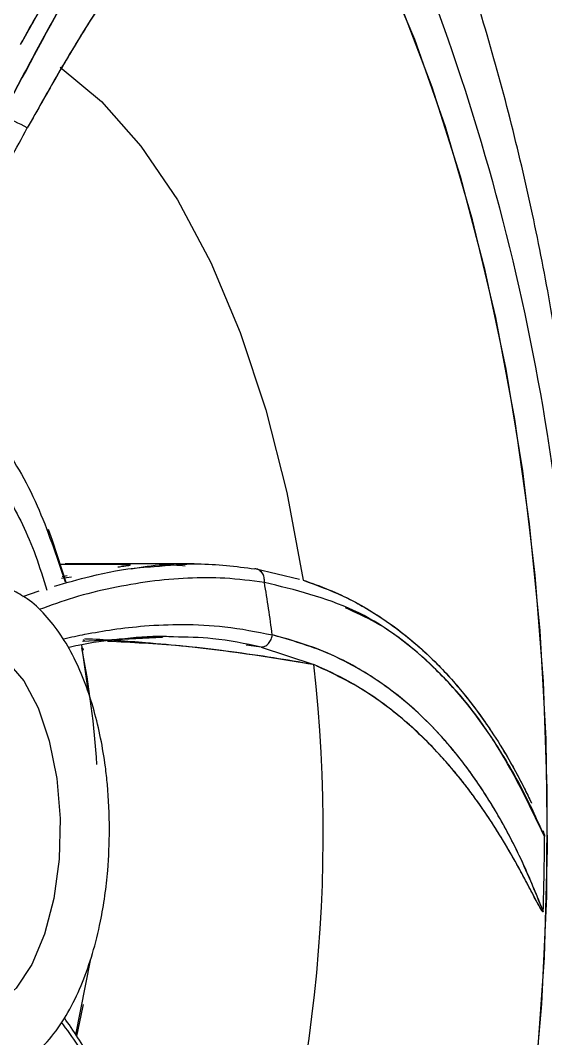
# Model space of a CAD drawing. Header units: inches. Extents: x 0 to 84, y -22 to 124.
# Drawn here: x 11.122 to 11.922, y 19.805 to 21.354 of the extents above; entities that cross this region are included whole.
import ezdxf

# ---------------------------------------------------------------- set-up
doc = ezdxf.new("R2010")
doc.units = ezdxf.units.IN
doc.header["$MEASUREMENT"] = 0
doc.layers.add('1', color=4, linetype='Continuous')
doc.layers.add('BDIM_CYAN', color=4, linetype='Continuous')

# ---------------------------------------------------------------- blocks, each defined once
blk = doc.blocks.new('2026 RELAY')
at = {"layer": '1', "color": 3, "linetype": 'Continuous', "lineweight": 25}
for points, knots in [([(11.035, 22.8128), (11.0411, 22.8128), (11.0533, 22.8127), (11.0716, 22.8122), (11.0899, 22.8113), (11.1083, 22.8102), (11.1267, 22.8086), (11.1452, 22.8068), (11.1636, 22.8046), (11.1822, 22.802), (11.2007, 22.7992), (11.2193, 22.796), (11.2379, 22.7924), (11.2565, 22.7886), (11.2752, 22.7844), (11.2939, 22.7798), (11.3125, 22.7749), (11.3313, 22.7697), (11.35, 22.7642), (11.3687, 22.7583), (11.3874, 22.7521), (11.4062, 22.7456), (11.4249, 22.7387), (11.4436, 22.7315), (11.4624, 22.724), (11.4811, 22.7161), (11.4998, 22.7079), (11.5185, 22.6994), (11.5372, 22.6906), (11.5559, 22.6814), (11.5746, 22.6719), (11.5933, 22.6621), (11.6119, 22.652), (11.6305, 22.6416), (11.6491, 22.6308), (11.6676, 22.6197), (11.6862, 22.6083), (11.7047, 22.5966), (11.7231, 22.5846), (11.7415, 22.5722), (11.7599, 22.5596), (11.7782, 22.5466), (11.7965, 22.5333), (11.8148, 22.5198), (11.833, 22.5059), (11.8511, 22.4917), (11.8692, 22.4772), (11.8872, 22.4624), (11.9051, 22.4473), (11.923, 22.4319), (11.9409, 22.4162), (11.9586, 22.4002), (11.9763, 22.3839), (11.9939, 22.3674), (12.0115, 22.3505), (12.0289, 22.3333), (12.0463, 22.3159), (12.0636, 22.2982), (12.0808, 22.2802), (12.1749, 22.1796), (12.3393, 21.9749), (12.5512, 21.6256), (12.7306, 21.2312), (12.8321, 20.9221), (12.883, 20.729), (12.8996, 20.662), (12.9152, 20.5946), (12.9299, 20.5266), (12.9436, 20.4582), (12.9564, 20.3893), (12.9682, 20.32), (12.9791, 20.2503), (12.9889, 20.1802), (12.9978, 20.1099), (13.0057, 20.0393), (13.0126, 19.9684), (13.0185, 19.8973), (13.0234, 19.8261), (13.0274, 19.7547), (13.0303, 19.6832), (13.0322, 19.6116), (13.0327, 19.5638), (13.0329, 19.54)], [0, 0, 0, 0, 0.006465, 0.01293, 0.019395, 0.02586, 0.032326, 0.038791, 0.045256, 0.051722, 0.058187, 0.064653, 0.071118, 0.077584, 0.084049, 0.090515, 0.09698, 0.103445, 0.10991, 0.116376, 0.122841, 0.129306, 0.135771, 0.142236, 0.1487, 0.155165, 0.16163, 0.168095, 0.17456, 0.181025, 0.187489, 0.193954, 0.200419, 0.206884, 0.213349, 0.219814, 0.226278, 0.232743, 0.239208, 0.245673, 0.252138, 0.258603, 0.265068, 0.271533, 0.277998, 0.284464, 0.290929, 0.297394, 0.303859, 0.310325, 0.31679, 0.323256, 0.329721, 0.336187, 0.342653, 0.349119, 0.355584, 0.36205, 0.368516, 0.374982, 0.468655, 0.562326, 0.655986, 0.749634, 0.763542, 0.777449, 0.791357, 0.805264, 0.819172, 0.83308, 0.846988, 0.860897, 0.874805, 0.888714, 0.902624, 0.916534, 0.930444, 0.944355, 0.958266, 0.972177, 0.986089, 1, 1, 1, 1]), ([(12.2195, 19.5401), (12.2161, 19.664), (12.2093, 19.9118), (12.1659, 20.2771), (12.0989, 20.6296), (12.0071, 20.9636), (11.8926, 21.2731), (11.7573, 21.553), (11.6035, 21.7984), (11.4339, 22.0053), (11.2513, 22.1699), (11.0589, 22.2897), (10.8599, 22.3622), (10.6578, 22.3865), (10.4557, 22.3628), (10.2583, 22.2877), (10.1124, 22.2051), (10.0371, 22.1344), (10.0214, 22.1197)], [0, 0, 0, 0, 0.065531, 0.131051, 0.196571, 0.262095, 0.327614, 0.393142, 0.458673, 0.524194, 0.589713, 0.655238, 0.720756, 0.786284, 0.851815, 0.917336, 0.982855, 1, 1, 1, 1]), ([(13.0329, 19.54), (13.033, 19.5289), (13.0331, 19.5067), (13.0329, 19.4735), (13.0326, 19.4402), (13.032, 19.407), (13.0312, 19.3738), (13.0302, 19.3406), (13.029, 19.3074), (13.0276, 19.2743), (13.026, 19.2411), (13.0241, 19.2081), (13.022, 19.175), (13.0198, 19.142), (13.0173, 19.109), (13.0146, 19.0761), (13.0116, 19.0432), (13.0085, 19.0103), (13.0051, 18.9776), (13.0016, 18.9448), (12.9978, 18.9122), (12.9938, 18.8796), (12.9896, 18.8471), (12.9852, 18.8146), (12.9805, 18.7822), (12.9757, 18.75), (12.9707, 18.7177), (12.9654, 18.6856), (12.9599, 18.6536), (12.9543, 18.6216), (12.9484, 18.5898), (12.9423, 18.558), (12.936, 18.5264), (12.9295, 18.4949), (12.9228, 18.4634), (12.9159, 18.4321), (12.9088, 18.4009), (12.9015, 18.3698), (12.8939, 18.3388), (12.8862, 18.308), (12.8783, 18.2773), (12.8702, 18.2467), (12.8619, 18.2163), (12.8534, 18.186), (12.8447, 18.1558), (12.8358, 18.1258), (12.8267, 18.0959), (12.8174, 18.0662), (12.808, 18.0366), (12.7983, 18.0072), (12.7885, 17.978), (12.7785, 17.9489), (12.7682, 17.92), (12.7578, 17.8912), (12.7473, 17.8626), (12.7365, 17.8342), (12.7256, 17.806), (12.7144, 17.7779), (12.7032, 17.75), (12.6401, 17.5977), (12.5117, 17.335), (12.2944, 17.0022), (12.0525, 16.724), (11.7929, 16.5066), (11.5234, 16.3547), (11.2513, 16.2718), (10.9839, 16.2598), (10.7275, 16.3194), (10.4874, 16.4489), (10.2675, 16.6451), (10.0711, 16.9036), (9.9003, 17.219), (9.7569, 17.5845), (9.642, 17.9927), (9.5563, 18.4346), (9.5159, 18.7686), (9.499, 18.9732), (9.4938, 19.0436), (9.4893, 19.1141), (9.4854, 19.1849), (9.4822, 19.2559), (9.4796, 19.3269), (9.4777, 19.3981), (9.4764, 19.4694), (9.476, 19.5169), (9.4759, 19.5406)], [0, 0, 0, 0, 0.003233, 0.006466, 0.009699, 0.012933, 0.016166, 0.019399, 0.022632, 0.025865, 0.029099, 0.032332, 0.035565, 0.038798, 0.042032, 0.045265, 0.048498, 0.051731, 0.054964, 0.058198, 0.061431, 0.064664, 0.067897, 0.07113, 0.074363, 0.077596, 0.080829, 0.084062, 0.087295, 0.090528, 0.093761, 0.096994, 0.100227, 0.10346, 0.106693, 0.109926, 0.113159, 0.116391, 0.119624, 0.122857, 0.12609, 0.129322, 0.132555, 0.135787, 0.13902, 0.142253, 0.145485, 0.148718, 0.15195, 0.155183, 0.158415, 0.161648, 0.16488, 0.168112, 0.171345, 0.174577, 0.177809, 0.181042, 0.184274, 0.187506, 0.23438, 0.281255, 0.328137, 0.375025, 0.421915, 0.468798, 0.515672, 0.562545, 0.609424, 0.656306, 0.703187, 0.750065, 0.796942, 0.843826, 0.890719, 0.937613, 0.944546, 0.951479, 0.958412, 0.965344, 0.972276, 0.979208, 0.986139, 0.99307, 1, 1, 1, 1]), ([(10.0511, 16.9562), (10.0673, 16.9412), (10.1441, 16.8699), (10.2913, 16.7863), (10.49, 16.7107), (10.6927, 16.6878), (10.8948, 16.7112), (11.0933, 16.7841), (11.2834, 16.904), (11.4637, 17.068), (11.6311, 17.2749), (11.7827, 17.5218), (11.9151, 17.8036), (12.0258, 18.1139), (12.1059, 18.4208), (12.1609, 18.7132), (12.1957, 18.9844), (12.217, 19.2609), (12.2187, 19.447), (12.2195, 19.5401)], [0, 0, 0, 0, 0.017488, 0.083183, 0.148303, 0.213991, 0.279693, 0.344813, 0.410493, 0.475144, 0.540659, 0.606978, 0.672409, 0.738007, 0.803462, 0.852586, 0.901734, 0.95087, 1, 1, 1, 1])]:
    blk.add_open_spline(points, degree=3, knots=knots, dxfattribs=at)
at = {"layer": 'BDIM_CYAN'}
for p, q in [((11.1832, 20.0268), (11.2606, 20.0268)), ((11.2645, 20.0273), (11.1904, 20.0273)), ((11.3868, 20.0273), (11.1904, 20.0273)), ((11.3805, 20.0273), (11.2882, 20.0273)), ((11.5477, 20.0036), (11.4794, 20.0199)), ((11.1849, 20.0058), (11.2002, 20.0079)), ((11.1935, 20.0091), (11.1862, 20.0079)), ((11.1263, 19.9778), (11.1508, 19.9863)), ((11.3387, 19.9155), (11.2167, 19.9093)), ((11.2179, 19.9122), (11.2197, 19.9105)), ((11.2182, 19.9098), (11.3397, 19.9169)), ((11.2154, 19.904), (11.2166, 19.8955)), ((11.2166, 19.8955), (11.2254, 19.8319)), ((11.4892, 19.9007), (11.4661, 19.9036)), ((11.4892, 19.9007), (11.5677, 19.8747)), ((11.4892, 19.9007), (11.5677, 19.8747)), ((11.5677, 19.8747), (11.5692, 19.8745)), ((11.5677, 19.8747), (11.5692, 19.8745)), ((11.2285, 19.4238), (11.2065, 19.3105))]:
    blk.add_line(p, q, dxfattribs=at)
at = {"layer": 'BDIM_CYAN', "flags": 128}
for points in [[(11.9024, 19.1968), (11.9165, 19.3579), (11.924, 19.5211), (11.9249, 19.685), (11.919, 19.8484), (11.9066, 20.0102), (11.8875, 20.1691), (11.8621, 20.3239), (11.8304, 20.4736), (11.7928, 20.617), (11.7495, 20.753), (11.7008, 20.8807), (11.647, 20.999), (11.5886, 21.1072), (11.5261, 21.2043), (11.4598, 21.2898), (11.3902, 21.3629), (11.3686, 21.3826)], [(11.9091, 19.2642), (11.9206, 19.4286), (11.9252, 19.5945), (11.923, 19.7606), (11.9139, 19.9257), (11.898, 20.0885), (11.8755, 20.2477), (11.8465, 20.4021), (11.8112, 20.5507), (11.7699, 20.6922), (11.7229, 20.8255), (11.6705, 20.9497), (11.6133, 21.0638), (11.5515, 21.1669), (11.4857, 21.2583), (11.4164, 21.3373), (11.3823, 21.3703)], [(11.183, 20.7832), (11.2461, 20.7308), (11.3059, 20.6631), (11.3615, 20.5812), (11.4122, 20.4862), (11.4573, 20.3792), (11.4961, 20.2619), (11.5281, 20.1358), (11.5529, 20.0026)], [(11.183, 20.7832), (11.2461, 20.7308), (11.3059, 20.6631), (11.3615, 20.5812), (11.4122, 20.4862), (11.4573, 20.3792), (11.4961, 20.2619), (11.5281, 20.1358), (11.5529, 20.0026)], [(11.1644, 20.0801), (11.1706, 20.0637), (11.1922, 19.9978)], [(11.049, 19.8997), (11.0734, 19.896), (11.1017, 19.8791), (11.1274, 19.8494), (11.1494, 19.8083), (11.1664, 19.7579), (11.1778, 19.7007), (11.1828, 19.6397), (11.1812, 19.5779), (11.1732, 19.5183), (11.1591, 19.464), (11.1396, 19.4177), (11.1157, 19.3816), (11.0886, 19.3577), (11.0597, 19.3471), (11.0521, 19.3466)], [(11.2161, 19.8994), (11.2167, 19.8991), (11.2172, 19.8987), (11.2176, 19.8983), (11.2178, 19.8978), (11.2178, 19.8972), (11.2176, 19.8967), (11.2172, 19.8961), (11.2166, 19.8955)], [(11.2178, 19.3568), (11.2169, 19.3524), (11.2077, 19.3088)]]:
    blk.add_lwpolyline(points, dxfattribs=at)
at = {"layer": 'BDIM_CYAN'}
for centre, radius, start, end in [((8.4994, 19.6814), 3.4686, 359.4378, 21.3255), ((10.9857, 20.4205), 0.3078, 61.4295, 69.3872), ((9.4465, 19.6476), 2.0774, 7.5138, 9.7413), ((9.8422, 19.6316), 1.3996, 3.697, 11.0307), ((9.3165, 19.6185), 2.2672, 339.3307, 6.4831), ((7.9339, 19.6236), 3.9868, 358.2012, 359.8419), ((7.9339, 19.6236), 3.9868, 358.2013, 359.8419), ((8.6231, 19.5438), 3.3436, 336.9076, 359.5663)]:
    blk.add_arc(centre, radius, start, end, dxfattribs=at)
for points, knots in [([(11.9989, 19.6231), (11.9982, 19.6847), (11.9973, 19.7716), (11.9911, 19.9001), (11.9835, 20.0101), (11.9708, 20.1406), (11.9535, 20.2765), (11.9309, 20.4176), (11.9028, 20.5614), (11.8688, 20.7065), (11.8286, 20.8518), (11.782, 20.9964), (11.7286, 21.1394), (11.6681, 21.2799), (11.6003, 21.4171), (11.5246, 21.5491), (11.4592, 21.6516), (11.4163, 21.7075), (11.4039, 21.7236)], [0, 0, 0, 0, 0.078526, 0.110774, 0.16423, 0.219729, 0.279312, 0.341571, 0.406009, 0.472257, 0.540086, 0.609344, 0.679909, 0.751633, 0.824287, 0.897424, 0.970416, 1, 1, 1, 1]), ([(11.4764, 21.2576), (11.4463, 21.229), (11.386, 21.1719), (11.2899, 21.0479), (11.1923, 20.8954), (11.1268, 20.7709), (11.0941, 20.7086)], [0, 0, 0, 0, 0.250185, 0.500172, 0.750054, 1, 1, 1, 1]), ([(11.4764, 21.2576), (11.4648, 21.247), (11.4421, 21.2265), (11.4042, 21.1875), (11.3661, 21.1442), (11.3267, 21.0946), (11.2858, 21.0386), (11.2406, 20.9707), (11.1917, 20.89), (11.1432, 20.8035), (11.1104, 20.7402), (11.0941, 20.7086)], [0, 0, 0, 0, 0.097964, 0.189913, 0.30984, 0.402141, 0.500118, 0.628525, 0.750026, 0.874995, 1, 1, 1, 1]), ([(11.1223, 20.8175), (11.1358, 20.8413), (11.1622, 20.8878), (11.1996, 20.9485), (11.233, 20.9991), (11.2629, 21.0417), (11.2986, 21.0895), (11.3391, 21.1386), (11.378, 21.18), (11.4072, 21.208), (11.4284, 21.2266), (11.4484, 21.2423), (11.463, 21.2526), (11.4724, 21.2574), (11.4751, 21.258), (11.4759, 21.2579), (11.4762, 21.2578), (11.4764, 21.2576), (11.4764, 21.2576)], [0, 0, 0, 0, 0.113953, 0.222942, 0.314775, 0.393989, 0.474125, 0.615342, 0.735005, 0.804943, 0.865955, 0.917844, 0.976853, 0.99284, 0.997477, 0.998985, 0.999549, 1, 1, 1, 1]), ([(11.1223, 20.8175), (11.132, 20.8348), (11.1511, 20.8685), (11.179, 20.9152), (11.2061, 20.9584), (11.2328, 20.9988), (11.2598, 21.0374), (11.285, 21.0713), (11.3082, 21.1009), (11.3295, 21.1266), (11.3508, 21.1509), (11.3724, 21.1739), (11.3933, 21.1949), (11.4127, 21.2129), (11.4297, 21.2275), (11.4476, 21.2417), (11.4619, 21.2519), (11.4721, 21.2572), (11.475, 21.258), (11.4759, 21.2579), (11.4762, 21.2578), (11.4764, 21.2576), (11.4764, 21.2576)], [0, 0, 0, 0, 0.082382, 0.160914, 0.235488, 0.309692, 0.385138, 0.461887, 0.521286, 0.581118, 0.641396, 0.702136, 0.764497, 0.820108, 0.868797, 0.91041, 0.974901, 0.992322, 0.997333, 0.99894, 0.999533, 1, 1, 1, 1]), ([(11.5223, 21.197), (11.505, 21.1836), (11.4739, 21.1595), (11.4383, 21.1253), (11.4174, 21.1039), (11.4084, 21.0943), (11.4002, 21.0854), (11.3926, 21.077), (11.3858, 21.0693), (11.3611, 21.0409), (11.318, 20.9871), (11.256, 20.8981), (11.1944, 20.7998), (11.1533, 20.727), (11.1329, 20.6908)], [0, 0, 0, 0, 0.143689, 0.258956, 0.284448, 0.307987, 0.329573, 0.349205, 0.366882, 0.382606, 0.540573, 0.696139, 0.849289, 1, 1, 1, 1]), ([(11.5223, 21.197), (11.5094, 21.1871), (11.4808, 21.1652), (11.4382, 21.1258), (11.3946, 21.08), (11.3548, 21.0333), (11.3123, 20.9784), (11.268, 20.9156), (11.2224, 20.8447), (11.1775, 20.7702), (11.1483, 20.7182), (11.1329, 20.6908)], [0, 0, 0, 0, 0.107485, 0.238567, 0.342524, 0.450049, 0.545403, 0.666277, 0.784106, 0.886487, 1, 1, 1, 1]), ([(10.903, 20.1799), (10.9084, 20.1942), (10.9187, 20.2215), (10.9353, 20.2636), (10.9544, 20.3113), (10.9779, 20.3681), (11.0073, 20.4364), (11.0425, 20.5139), (11.0847, 20.6015), (11.1161, 20.6597), (11.1329, 20.6908)], [0, 0, 0, 0, 0.077905, 0.150178, 0.233656, 0.344485, 0.470875, 0.625514, 0.799986, 1, 1, 1, 1]), ([(10.95, 20.3252), (10.9742, 20.3153), (11.0234, 20.2951), (11.0908, 20.2215), (11.1491, 20.1238), (11.177, 20.04), (11.1904, 19.9999)], [0, 0, 0, 0, 0.250583, 0.507547, 0.764511, 1, 1, 1, 1]), ([(10.9343, 20.2731), (10.9535, 20.2677), (10.994, 20.2563), (11.0515, 20.2061), (11.1033, 20.1333), (11.1408, 20.0586), (11.1571, 20.0051), (11.1626, 19.9872)], [0, 0, 0, 0, 0.211614, 0.44385, 0.671259, 0.889592, 1, 1, 1, 1]), ([(11.1745, 19.9937), (11.1926, 19.9988), (11.2364, 20.0111), (11.287, 20.0214), (11.319, 20.0229), (11.326, 20.0233)], [0, 0, 0, 0, 0.355687, 0.857985, 1, 1, 1, 1]), ([(11.2606, 20.0268), (11.2657, 20.0267), (11.276, 20.0267), (11.2863, 20.0264), (11.2886, 20.026), (11.2898, 20.0258)], [0, 0, 0, 0, 0.329609, 0.658773, 1, 1, 1, 1]), ([(11.2894, 20.0255), (11.2893, 20.0253), (11.2891, 20.0248), (11.282, 20.0237), (11.2739, 20.0227), (11.2706, 20.0223)], [0, 0, 0, 0, 0.2768735, 0.7034125, 1, 1, 1, 1]), ([(11.291, 20.0197), (11.3076, 20.0226), (11.3373, 20.0278), (11.3622, 20.0255), (11.3732, 20.0246)], [0, 0, 0, 0, 0.557749, 1, 1, 1, 1]), ([(11.326, 20.0233), (11.3482, 20.0253), (11.4003, 20.03), (11.4505, 20.0236), (11.4794, 20.0199)], [0, 0, 0, 0, 0.426672, 1, 1, 1, 1]), ([(11.494, 19.9991), (11.494, 20.0017), (11.4941, 20.0058), (11.4925, 20.0107), (11.4906, 20.014), (11.4881, 20.0167), (11.4845, 20.0193), (11.4814, 20.0196), (11.4794, 20.0199)], [0, 0, 0, 0, 0.241089, 0.371167, 0.503762, 0.635799, 0.764278, 1, 1, 1, 1]), ([(11.494, 19.9991), (11.494, 20.0017), (11.4941, 20.0056), (11.4926, 20.0105), (11.4907, 20.0138), (11.4883, 20.0166), (11.4846, 20.0192), (11.4814, 20.0196), (11.4794, 20.0199)], [0, 0, 0, 0, 0.235292, 0.36364, 0.495629, 0.628267, 0.758474, 1, 1, 1, 1]), ([(11.494, 19.9991), (11.474, 20.0017), (11.4356, 20.0066), (11.3773, 20.0063), (11.3199, 20.0013), (11.2618, 19.991), (11.2055, 19.9777), (11.1684, 19.9642), (11.1508, 19.9578)], [0, 0, 0, 0, 0.180907, 0.347896, 0.516026, 0.683836, 0.850519, 1, 1, 1, 1]), ([(11.9207, 19.6126), (11.8965, 19.6628), (11.8481, 19.7633), (11.75, 19.8797), (11.6339, 19.965), (11.5406, 19.9877), (11.494, 19.9991)], [0, 0, 0, 0, 0.250185, 0.500172, 0.750054, 1, 1, 1, 1]), ([(11.5529, 20.0026), (11.5735, 19.9951), (11.6106, 19.9817), (11.657, 19.9558), (11.6942, 19.9305), (11.7266, 19.9043), (11.7549, 19.8778), (11.7794, 19.8515), (11.8005, 19.8266), (11.8206, 19.8004), (11.8428, 19.7685), (11.8649, 19.7329), (11.8849, 19.696), (11.8962, 19.6737), (11.9007, 19.6635), (11.9007, 19.6635)], [0, 0, 0, 0, 0.140979, 0.253438, 0.34073, 0.426595, 0.514294, 0.579139, 0.643655, 0.707825, 0.77163, 0.866175, 0.942481, 0.999879, 1, 1, 1, 1]), ([(11.5529, 20.0026), (11.5662, 19.998), (11.592, 19.989), (11.6281, 19.9719), (11.6618, 19.9526), (11.6936, 19.9308), (11.7244, 19.9062), (11.7519, 19.8807), (11.7763, 19.8551), (11.7977, 19.8301), (11.8184, 19.8035), (11.8315, 19.7845), (11.8381, 19.7749)], [0, 0, 0, 0, 0.117433, 0.229368, 0.335649, 0.441437, 0.548916, 0.658167, 0.742678, 0.827828, 0.913637, 1, 1, 1, 1]), ([(11.2581, 19.6232), (11.2575, 19.6462), (11.2567, 19.6784), (11.2513, 19.7246), (11.245, 19.7626), (11.2348, 19.8052), (11.2214, 19.8464), (11.2045, 19.8851), (11.1843, 19.9202), (11.1605, 19.9504), (11.1359, 19.9737), (11.1176, 19.9832), (11.1099, 19.9871)], [0, 0, 0, 0, 0.142732, 0.200263, 0.294764, 0.391067, 0.492765, 0.597213, 0.703709, 0.811876, 0.920954, 1, 1, 1, 1]), ([(11.9207, 19.6126), (11.9137, 19.6283), (11.898, 19.6637), (11.869, 19.7184), (11.833, 19.7755), (11.7894, 19.8324), (11.7339, 19.8888), (11.6764, 19.934), (11.6329, 19.9534), (11.6173, 19.9604)], [0, 0, 0, 0, 0.098343, 0.222326, 0.365334, 0.509186, 0.673473, 0.883088, 1, 1, 1, 1]), ([(11.1874, 19.9131), (11.1878, 19.9132), (11.199, 19.9159), (11.2242, 19.9211), (11.2652, 19.9282), (11.3148, 19.9338), (11.3718, 19.936), (11.4372, 19.933), (11.4821, 19.9241), (11.5061, 19.9193)], [0, 0, 0, 0, 0.003632, 0.101506, 0.231446, 0.379631, 0.560937, 0.765495, 1, 1, 1, 1]), ([(11.3556, 19.9162), (11.3507, 19.9164), (11.3236, 19.9179), (11.2751, 19.9131), (11.2263, 19.9071), (11.2002, 19.9011), (11.195, 19.8999)], [0, 0, 0, 0, 0.0924321, 0.5198567, 0.9051311, 1, 1, 1, 1]), ([(11.2198, 19.9136), (11.2222, 19.9135), (11.2533, 19.9123), (11.3052, 19.9086), (11.3774, 19.902), (11.4424, 19.8944), (11.5066, 19.8853), (11.5478, 19.8782), (11.5677, 19.8747)], [0, 0, 0, 0, 0.020526, 0.266403, 0.44519, 0.641897, 0.826861, 1, 1, 1, 1]), ([(11.4892, 19.9007), (11.4648, 19.9058), (11.421, 19.915), (11.3756, 19.9158), (11.3556, 19.9162)], [0, 0, 0, 0, 0.55761, 1, 1, 1, 1]), ([(11.4892, 19.9007), (11.4911, 19.901), (11.4951, 19.9017), (11.5005, 19.9059), (11.5046, 19.9121), (11.5056, 19.9169), (11.5061, 19.9193)], [0, 0, 0, 0, 0.2409965, 0.5, 0.7590036, 1, 1, 1, 1]), ([(11.4892, 19.9007), (11.4911, 19.901), (11.4951, 19.9017), (11.5005, 19.9059), (11.5046, 19.9121), (11.5056, 19.9169), (11.5061, 19.9193)], [0, 0, 0, 0, 0.240961, 0.499951, 0.758968, 1, 1, 1, 1]), ([(11.9188, 19.4985), (11.9062, 19.5292), (11.8836, 19.5845), (11.8537, 19.6393), (11.8352, 19.6694), (11.8271, 19.682), (11.8195, 19.6934), (11.8124, 19.7036), (11.8059, 19.7126), (11.7822, 19.7445), (11.7382, 19.7948), (11.6675, 19.852), (11.5907, 19.8949), (11.5342, 19.9112), (11.5061, 19.9193)], [0, 0, 0, 0, 0.143681, 0.2589465, 0.2844391, 0.307979, 0.3295661, 0.3491999, 0.3668799, 0.3826057, 0.540573, 0.6961391, 0.8492892, 1, 1, 1, 1]), ([(11.9188, 19.4985), (11.9095, 19.5215), (11.8889, 19.5727), (11.8539, 19.64), (11.8148, 19.7019), (11.776, 19.7521), (11.7315, 19.7993), (11.6814, 19.8412), (11.6258, 19.8757), (11.5678, 19.9023), (11.5274, 19.9134), (11.5061, 19.9193)], [0, 0, 0, 0, 0.1074244, 0.2384313, 0.3423404, 0.449844, 0.5451696, 0.6660787, 0.783931, 0.8863972, 1, 1, 1, 1]), ([(11.255, 19.9099), (11.2919, 19.9081), (11.3968, 19.9028), (11.5005, 19.8858), (11.5677, 19.8747)], [0, 0, 0, 0, 0.351771, 1, 1, 1, 1]), ([(11.9188, 19.4985), (11.9187, 19.4984), (11.9187, 19.4983), (11.9187, 19.4981), (11.9187, 19.498), (11.9186, 19.4979), (11.9186, 19.4978), (11.9185, 19.4978), (11.9182, 19.4978), (11.9177, 19.4982), (11.9156, 19.5008), (11.9124, 19.5068), (11.9076, 19.5157), (11.9021, 19.5263), (11.8945, 19.5407), (11.8845, 19.5595), (11.8716, 19.5828), (11.8561, 19.6091), (11.8393, 19.6358), (11.8203, 19.6637), (11.7985, 19.6932), (11.7689, 19.7292), (11.7287, 19.7713), (11.6789, 19.8132), (11.6247, 19.8489), (11.5872, 19.8662), (11.5692, 19.8745)], [0, 0, 0, 0, 0.0002311, 0.0004368, 0.0006282, 0.000819, 0.001023, 0.0012517, 0.0018121, 0.0034501, 0.0058592, 0.0235958, 0.0405369, 0.0618525, 0.0875127, 0.1277097, 0.1751903, 0.2298071, 0.2913881, 0.346437, 0.4149442, 0.4956821, 0.6099109, 0.7500974, 0.8799262, 1, 1, 1, 1]), ([(11.9188, 19.4985), (11.9187, 19.4984), (11.9187, 19.4982), (11.9187, 19.498), (11.9186, 19.4979), (11.9186, 19.4979), (11.9185, 19.4978), (11.9183, 19.4978), (11.9179, 19.4981), (11.9161, 19.5001), (11.9133, 19.5053), (11.9088, 19.5135), (11.9034, 19.5238), (11.8948, 19.5403), (11.8817, 19.5647), (11.8629, 19.5981), (11.8458, 19.6257), (11.832, 19.6466), (11.8228, 19.6598), (11.8115, 19.6756), (11.7986, 19.6928), (11.7853, 19.7092), (11.7738, 19.7227), (11.7479, 19.7519), (11.7052, 19.7929), (11.642, 19.8397), (11.5966, 19.8613), (11.5741, 19.8719)], [0, 0, 0, 0, 0.000401, 0.000578, 0.000752, 0.000933, 0.001132, 0.001609, 0.002982, 0.004997, 0.019879, 0.036212, 0.057276, 0.083042, 0.13706, 0.206318, 0.290399, 0.314882, 0.344713, 0.37983, 0.423689, 0.466025, 0.500013, 0.525761, 0.691728, 0.848163, 1, 1, 1, 1]), ([(11.8528, 19.7519), (11.8544, 19.7493), (11.8621, 19.7374), (11.8739, 19.7164), (11.8877, 19.6906), (11.8956, 19.6743), (11.8991, 19.667)], [0, 0, 0, 0, 0.0989639, 0.4554092, 0.7530086, 1, 1, 1, 1]), ([(11.0979, 19.2544), (11.1021, 19.2557), (11.119, 19.2609), (11.1448, 19.2806), (11.1739, 19.3111), (11.1979, 19.3484), (11.2173, 19.3895), (11.2329, 19.4345), (11.244, 19.4789), (11.2513, 19.5216), (11.2568, 19.5682), (11.2576, 19.6023), (11.2581, 19.6232)], [0, 0, 0, 0, 0.039355, 0.156774, 0.276178, 0.391407, 0.501168, 0.605573, 0.714848, 0.796022, 0.875307, 1, 1, 1, 1]), ([(11.4077, 17.5289), (11.4251, 17.552), (11.474, 17.6172), (11.5456, 17.7327), (11.6235, 17.8745), (11.6934, 18.0231), (11.7554, 18.1764), (11.8095, 18.333), (11.8562, 18.4919), (11.8956, 18.6521), (11.928, 18.8125), (11.9537, 18.9706), (11.9728, 19.123), (11.985, 19.2565), (11.9927, 19.3759), (11.9978, 19.4934), (11.9985, 19.5769), (11.9989, 19.6231)], [0, 0, 0, 0, 0.042205, 0.119005, 0.196871, 0.27495, 0.352305, 0.428626, 0.503754, 0.577586, 0.649944, 0.720353, 0.78738, 0.849226, 0.893234, 0.94095, 1, 1, 1, 1]), ([(11.9181, 19.6219), (11.9186, 19.6204), (11.9195, 19.618), (11.9203, 19.6151), (11.9206, 19.6135), (11.9207, 19.6129), (11.9207, 19.6126)], [0, 0, 0, 0, 0.538296, 0.835063, 0.93295, 1, 1, 1, 1]), ([(11.4026, 18.9137), (11.3913, 18.943), (11.3697, 18.9994), (11.3332, 19.0793), (11.295, 19.1546), (11.2538, 19.2265), (11.2174, 19.2857), (11.1933, 19.3186), (11.1848, 19.3302)], [0, 0, 0, 0, 0.192199, 0.369611, 0.548236, 0.726521, 0.903607, 1, 1, 1, 1]), ([(11.3587, 19.0322), (11.3565, 19.0377), (11.3402, 19.0781), (11.3079, 19.1404), (11.2677, 19.2139), (11.23, 19.2753), (11.2052, 19.3145), (11.1899, 19.3356), (11.189, 19.3368)], [0, 0, 0, 0, 0.048722, 0.359291, 0.594678, 0.766789, 0.987176, 1, 1, 1, 1])]:
    blk.add_open_spline(points, degree=3, knots=knots, dxfattribs=at)

msp = doc.modelspace()

# ---------------------------------------------------------------- block references
msp.add_blockref('2026 RELAY', (0, 0.5))

doc.saveas('drawing.dxf')
